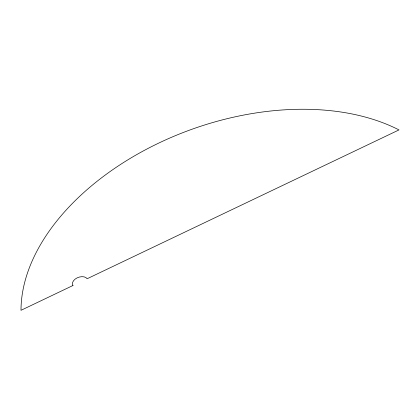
<?xml version="1.0" encoding="UTF-8"?>
<svg xmlns="http://www.w3.org/2000/svg" width="420" height="420" viewBox="0 0 420 420"><rect width="100%" height="100%" fill="white"/><g stroke="black" fill="none" stroke-linecap="round" stroke-linejoin="round"><path stroke-width="0.63" d="M72.975 285.5L21 310.306A227.419 145.268 -19.8 0 1 158.844 143.036A227.419 145.268 -19.8 0 1 399 129.911L87.15 278.738A7.912 5.05 -19.8 0 0 77.222 277.835A7.912 5.05 -19.8 0 0 72.975 285.5"/></g></svg>
